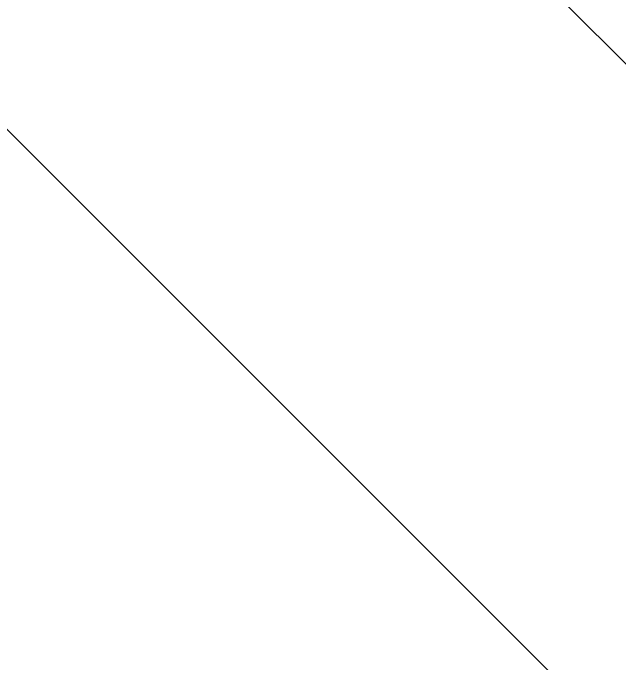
# Model space of a CAD drawing. Header units: millimetres. Extents: x -106145 to 154907, y -84585 to 152038.
# Drawn here: x 6463.1 to 6612.4, y -15012 to -14851.8 of the extents above; entities that cross this region are included whole.
import ezdxf

# ---------------------------------------------------------------- set-up
doc = ezdxf.new("R2010")
doc.units = ezdxf.units.MM
doc.layers.add('A-FLOR', color=7, linetype='Continuous', lineweight=5)
doc.layers.add('A-WALL-PATT', color=7, linetype='Continuous', lineweight=5)

# ---------------------------------------------------------------- blocks, each defined once
blk = doc.blocks.new('2022_11_09_AB BLOCKFACADE WITH CONTINOUS WINDOW_rvt-1-Site Plan -MAIN')
at = {"layer": 'A-WALL-PATT', "true_color": 0xeaeaea}
h = blk.add_hatch(dxfattribs=at)
h.set_pattern_fill('FP_19', color=254, style=0, pattern_type=2)
h.set_pattern_definition([(315, (0, 0), (84.18955, 84.18955), [])])
h.paths.add_polyline_path([(6618.75, -15165), (6618.75, -14265), (6388.75, -14265), (6388.75, -15165)], flags=0)

msp = doc.modelspace()

# ---------------------------------------------------------------- block references
at = {"lineweight": 5}
msp.add_blockref('2022_11_09_AB BLOCKFACADE WITH CONTINOUS WINDOW_rvt-1-Site Plan -MAIN', (0, 0), dxfattribs=at)

# ---------------------------------------------------------------- next in the draw order: linework, layer by layer
at = {"layer": 'A-FLOR', "color": 253, "true_color": 0x9c989a}
for radius, start, end in [(52149.11, 252.817861, 283.429625), (52139.11, 252.853436, 283.38316), (52729.11, 252.604136, 288.114669)]:
    msp.add_arc((17983.27, 35251.73), radius, start, end, dxfattribs=at)
at = {"layer": 'A-FLOR'}
for radius, start, end in [(52149.11, 252.817861, 283.429625), (52139.11, 252.853436, 283.38316), (52729.11, 252.604136, 288.114669), (52739.11, 252.607539, 288.111115)]:
    msp.add_arc((17983.27, 35251.73), radius, start, end, dxfattribs=at)

doc.saveas('drawing.dxf')
